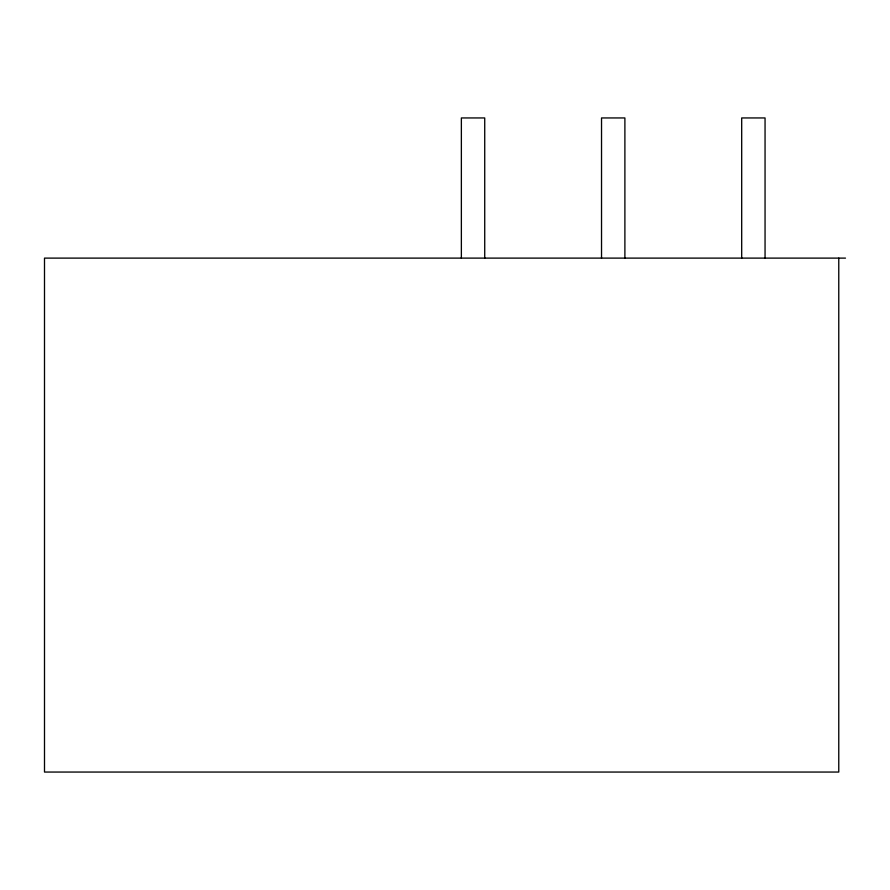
<?xml version="1.0" encoding="UTF-8"?>
<svg xmlns="http://www.w3.org/2000/svg" width="890" height="890" viewBox="0 0 890 890"><rect width="100%" height="100%" fill="white"/><g stroke="black" fill="none" stroke-linecap="round" stroke-linejoin="round"><path stroke-width="1.33" d="M845.5 258.111L44.5 258.111L44.5 772.053L838.769 772.053L838.769 258.111M765.055 258.111L765.055 117.947L741.693 117.947L741.693 258.111M624.891 258.111L624.891 117.947L601.529 117.947L601.529 258.111M484.727 258.111L484.727 117.947L461.365 117.947L461.365 258.111"/></g></svg>
